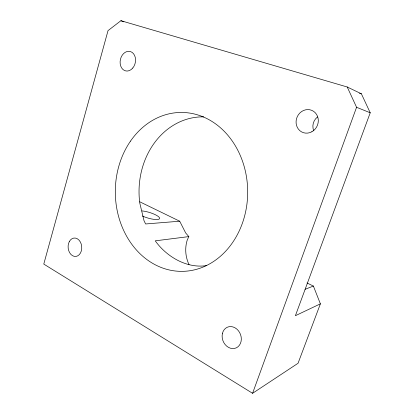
<?xml version="1.0" encoding="UTF-8"?>
<svg xmlns="http://www.w3.org/2000/svg" width="414" height="414" viewBox="0 0 414 414"><rect width="100%" height="100%" fill="white"/><g stroke="black" fill="none" stroke-linecap="round" stroke-linejoin="round"><path stroke-width="0.62" d="M252.576 393.3L356.573 107.283L347.217 86.987L120.919 20.7L108.028 30.615L43.775 264.091L252.576 393.3L298.044 363.275L320.384 303.84L313.393 286.064L307.033 282.979M347.217 86.987L361.375 93.792L370.225 112.784L295.394 315.706L320.384 303.84M139.761 201.794L179.707 221.211L185.679 232.968L188.831 236.601L187.252 240.022A29.259 24.912 80.2 0 0 189.048 264.644M305.077 289.303L313.393 286.064M206.529 265.617C186.688 268.681 166.531 256.644 155.245 240.839L188.831 236.601M179.707 221.211L145.63 223.969L144.041 220.76L139.777 203.072A74.934 63.844 89.7 0 1 203.709 116.857M359.518 93.243L361.375 93.792M120.919 20.7L123.869 21.833M356.573 107.283L370.225 112.784M313.786 130.808A11.183 10.412 -63.6 0 1 317.559 116.934M141.971 210.912A11.618 2.908 16.7 0 1 156.668 215.42A11.618 2.908 16.7 0 1 157.03 219.529A11.618 2.908 16.7 0 1 142.421 216.036M130.503 141.122A79.462 66.199 89.7 0 0 170.47 270.228A79.462 66.199 89.7 0 0 243.551 164.368A79.462 66.199 89.7 0 0 130.503 141.122M222.38 333.648A11.25 9.32 68.4 0 0 234.453 348.443A11.25 9.32 68.4 0 0 238.329 330.626A11.25 9.32 68.4 0 0 222.38 333.648M311.856 131.755A11.934 10.971 -67 0 0 313.605 111.34A11.934 10.971 -67 0 0 296.113 121.007A11.934 10.971 -67 0 0 311.856 131.755M132.785 68.01A9.972 7.612 -77.9 0 0 130.498 51.579A9.972 7.612 -77.9 0 0 120.215 63.937A9.972 7.612 -77.9 0 0 132.785 68.01M69.402 241.429A9.248 6.821 85.2 0 0 74.209 256.354A9.248 6.821 85.2 0 0 81.18 243.934A9.248 6.821 85.2 0 0 69.402 241.429"/></g></svg>
